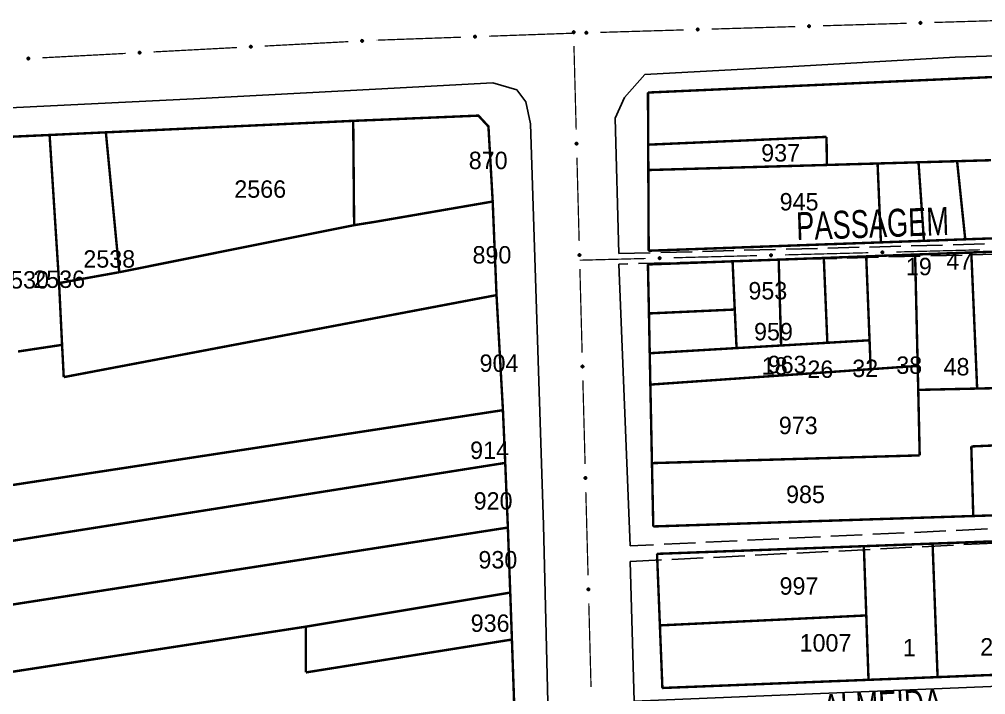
# Model space of a CAD drawing. Extents: x 202481 to 204056, y 4838981 to 4840330.
# Drawn here: x 203426.5 to 203565.2, y 4839111.2 to 4839208.1 of the extents above; entities that cross this region are included whole.
import ezdxf
from ezdxf.enums import TextEntityAlignment as Align

# ---------------------------------------------------------------- set-up
doc = ezdxf.new("R2010")
doc.units = 0
doc.header["$LTSCALE"] = 1.5
doc.header["$MEASUREMENT"] = 0
doc.linetypes.add('TRACO_11', pattern=[8, 3, -1, 3, -1])
for name, color, linetype in [('CD_MALHA_LOTES', 7, 'CONTINUOUS'), ('RU-QUADRA', 210, 'CONTINUOUS'), ('SV-EIXO-RUA-PAV', 20, 'CONTINUOUS'), ('SV-RUA-PAVIM', 7, 'CONTINUOUS'), ('SV-TXT-RUA-N-PAV', 7, 'CONTINUOUS'), ('Th_NmrPort', 1, 'CONTINUOUS')]:
    doc.layers.add(name, color=color, linetype=linetype)
doc.styles.add('ARIAL', font='ARIAL.SHX')

msp = doc.modelspace()

# ---------------------------------------------------------------- linework, layer by layer
at = {"layer": 'CD_MALHA_LOTES', "linetype": 'Continuous', "const_width": 0.35, "flags": 128}
for points in [[(203516.74, 4839197.62), (203595.45, 4839201.16)], [(203516.77, 4839190.14), (203516.74, 4839197.62)], [(203477.62, 4839193.69), (203492.39, 4839194.31), (203493.83, 4839192.75), (203494.44, 4839181.98)], [(203438.89, 4839191.91), (203474.41, 4839193.56)], [(203474.41, 4839193.56), (203477.62, 4839193.69)], [(203474.54, 4839178.59), (203474.41, 4839193.56)], [(203424.2, 4839191.23), (203430.81, 4839191.53)], [(203430.81, 4839191.53), (203438.89, 4839191.91)], [(203432.17, 4839170.28), (203430.81, 4839191.53)], [(203440.82, 4839171.84), (203438.89, 4839191.91)], [(203516.77, 4839190.14), (203542.38, 4839191.26)], [(203542.38, 4839191.26), (203542.43, 4839187.23)], [(203516.79, 4839186.5), (203516.77, 4839190.14)], [(203516.79, 4839186.5), (203542.43, 4839187.23)], [(203542.43, 4839187.23), (203549.71, 4839187.44)], [(203549.71, 4839187.44), (203555.59, 4839187.61)], [(203550.19, 4839176.12), (203549.71, 4839187.44)], [(203555.59, 4839187.61), (203561.13, 4839187.77)], [(203556.37, 4839176.34), (203555.59, 4839187.61)], [(203561.13, 4839187.77), (203566.01, 4839187.91)], [(203562.3, 4839176.56), (203561.13, 4839187.77)], [(203516.84, 4839174.92), (203516.79, 4839186.5)], [(203494.44, 4839181.98), (203477.62, 4839179.08)], [(203494.44, 4839181.98), (203494.99, 4839168.55)], [(203474.54, 4839178.59), (203440.82, 4839171.84)], [(203477.62, 4839179.08), (203474.54, 4839178.59)], [(203550.19, 4839176.12), (203516.84, 4839174.92)], [(203556.37, 4839176.34), (203550.19, 4839176.12)], [(203562.3, 4839176.56), (203556.37, 4839176.34)], [(203566.38, 4839176.7), (203562.3, 4839176.56)], [(203548.08, 4839174.11), (203555.1, 4839174.37)], [(203555.1, 4839174.37), (203563.17, 4839174.67)], [(203555.47, 4839158.39), (203555.1, 4839174.37)], [(203563.17, 4839174.67), (203571.51, 4839174.97), (203571.57, 4839172.75)], [(203564.01, 4839155.14), (203563.17, 4839174.67)], [(203516.73, 4839172.95), (203528.89, 4839173.4)], [(203516.88, 4839165.92), (203516.73, 4839172.95)], [(203528.89, 4839173.4), (203535.51, 4839173.64)], [(203529.2, 4839166.48), (203528.89, 4839173.4)], [(203535.51, 4839173.64), (203541.99, 4839173.88)], [(203535.86, 4839161.32), (203535.51, 4839173.64)], [(203541.99, 4839173.88), (203548.08, 4839174.11)], [(203542.5, 4839161.71), (203541.99, 4839173.88)], [(203548.56, 4839162.07), (203548.08, 4839174.11)], [(203432.17, 4839170.28), (203440.82, 4839171.84)], [(203432.6, 4839161.41), (203432.17, 4839170.28)], [(203494.99, 4839168.55), (203432.84, 4839156.78)], [(203494.99, 4839168.55), (203495.91, 4839152.04)], [(203516.88, 4839165.92), (203529.2, 4839166.48)], [(203529.46, 4839160.95), (203529.2, 4839166.48)], [(203516.99, 4839160.21), (203516.88, 4839165.92)], [(203548.56, 4839162.07), (203542.5, 4839161.71)], [(203548.72, 4839157.92), (203548.56, 4839162.07)], [(203432.6, 4839161.41), (203426.28, 4839160.46)], [(203432.84, 4839156.78), (203432.6, 4839161.41)], [(203516.99, 4839160.21), (203529.46, 4839160.95)], [(203535.86, 4839161.32), (203529.46, 4839160.95)], [(203542.5, 4839161.71), (203535.86, 4839161.32)], [(203517.08, 4839155.71), (203516.99, 4839160.21)], [(203517.08, 4839155.71), (203548.72, 4839157.92)], [(203555.47, 4839158.39), (203548.72, 4839157.92)], [(203555.55, 4839154.95), (203555.47, 4839158.39)], [(203517.31, 4839144.44), (203517.08, 4839155.71)], [(203564.01, 4839155.14), (203555.55, 4839154.95)], [(203555.76, 4839145.55), (203555.55, 4839154.95)], [(203572.5, 4839155.33), (203564.01, 4839155.14)], [(203407.66, 4839138.58), (203495.91, 4839152.04)], [(203495.91, 4839152.04), (203496.24, 4839144.47)], [(203563.17, 4839146.83), (203568.39, 4839147.06)], [(203563.45, 4839136.85), (203563.17, 4839146.83)], [(203517.31, 4839144.44), (203555.76, 4839145.55)], [(203408.12, 4839130.55), (203496.24, 4839144.47)], [(203496.24, 4839144.47), (203496.62, 4839135.19)], [(203517.5, 4839135.35), (203517.31, 4839144.44)], [(203568.69, 4839137.02), (203563.45, 4839136.85)], [(203563.45, 4839136.85), (203517.5, 4839135.35)], [(203408.64, 4839121.53), (203496.62, 4839135.19)], [(203496.62, 4839135.19), (203496.96, 4839125.86)], [(203547.74, 4839132.52), (203557.61, 4839132.89)], [(203557.61, 4839132.89), (203568.18, 4839133.28)], [(203558.33, 4839113.73), (203557.61, 4839132.89)], [(203518.04, 4839131.42), (203547.74, 4839132.52)], [(203518.45, 4839121.15), (203518.04, 4839131.42)], [(203548.09, 4839122.58), (203547.74, 4839132.52)], [(203467.61, 4839120.97), (203496.96, 4839125.86)], [(203496.96, 4839125.86), (203497.2, 4839119.12)], [(203518.45, 4839121.15), (203548.09, 4839122.58)], [(203548.41, 4839113.34), (203548.09, 4839122.58)], [(203467.61, 4839120.97), (203409.19, 4839112)], [(203467.61, 4839114.4), (203467.61, 4839120.97)], [(203518.81, 4839112.17), (203518.45, 4839121.15)], [(203497.2, 4839119.12), (203467.61, 4839114.4)], [(203497.2, 4839119.12), (203498.01, 4839096)], [(203548.41, 4839113.34), (203518.81, 4839112.17)], [(203558.33, 4839113.73), (203548.41, 4839113.34)], [(203568.45, 4839114.13), (203558.33, 4839113.73)]]:
    msp.add_lwpolyline(points, dxfattribs=at)
at = {"layer": 'RU-QUADRA', "linetype": 'Continuous', "const_width": 0.18, "flags": 128}
for points in [[(203595.45, 4839201.16), (203516.74, 4839197.62), (203516.77, 4839190.14), (203516.79, 4839186.5), (203516.84, 4839174.92), (203550.19, 4839176.12), (203556.37, 4839176.34), (203562.3, 4839176.56), (203566.38, 4839176.7)], [(203498.01, 4839096), (203497.2, 4839119.12), (203496.96, 4839125.86), (203496.62, 4839135.19), (203496.24, 4839144.47), (203495.91, 4839152.04), (203494.99, 4839168.55), (203494.44, 4839181.98), (203493.83, 4839192.75), (203492.39, 4839194.31), (203477.62, 4839193.69), (203474.41, 4839193.56), (203438.89, 4839191.91), (203430.81, 4839191.53), (203424.2, 4839191.23)], [(203571.51, 4839174.97), (203563.17, 4839174.67), (203555.1, 4839174.37), (203548.08, 4839174.11), (203541.99, 4839173.88), (203535.51, 4839173.64), (203528.89, 4839173.4), (203516.73, 4839172.95), (203516.88, 4839165.92), (203517.08, 4839155.71), (203517.31, 4839144.44), (203517.5, 4839135.35), (203563.45, 4839136.85), (203575.47, 4839137.24)], [(203568.18, 4839133.28), (203557.61, 4839132.89), (203547.74, 4839132.52), (203518.04, 4839131.42), (203518.45, 4839121.15), (203518.81, 4839112.17), (203548.41, 4839113.34), (203558.33, 4839113.73), (203568.45, 4839114.13)]]:
    msp.add_lwpolyline(points, dxfattribs=at)
at = {"layer": 'SV-EIXO-RUA-PAV', "const_width": 0.18}
for points in [[(203557.869349, 4839207.68039), (203569.864049, 4839208.037015)], [(203509.890551, 4839206.25389), (203521.885251, 4839206.610515)], [(203525.883484, 4839206.72939), (203537.878183, 4839207.086015)], [(203541.876417, 4839207.20489), (203553.871116, 4839207.561515)], [(203477.688654, 4839205.137818), (203477.73, 4839205.14)], [(203477.91, 4839205.14), (203489.902435, 4839205.56602)], [(203493.899914, 4839205.708027), (203505.892349, 4839206.134047)], [(203445.733195, 4839203.450029), (203457.716492, 4839204.08295)], [(203461.710925, 4839204.293924), (203473.694222, 4839204.926845)], [(203506.429256, 4839192.292511), (203506.109379, 4839204.288247)], [(203429.755466, 4839202.606135), (203441.738763, 4839203.239056)], [(203506.855759, 4839176.298197), (203506.535881, 4839188.293933)], [(203548.40521, 4839174.633979), (203536.409231, 4839174.323349)], [(203564.399849, 4839175.048154), (203552.40387, 4839174.737523)], [(203507.418949, 4839173.572657), (203506.93, 4839173.56)], [(203516.415933, 4839173.80563), (203507.418949, 4839173.572657)], [(203532.410572, 4839174.219805), (203520.414593, 4839173.909174)], [(203507.282261, 4839160.303882), (203506.962384, 4839172.299618)], [(203507.708764, 4839144.309568), (203507.388887, 4839156.305304)], [(203508.135267, 4839128.315253), (203507.81539, 4839140.310989)], [(203508.56177, 4839112.320939), (203508.241893, 4839124.316675)]]:
    msp.add_lwpolyline(points, dxfattribs=at)
at = {"layer": 'SV-EIXO-RUA-PAV'}
for points in [[(203505.952113, 4839206.162212), (203505.923219, 4839206.201673), (203505.906456, 4839206.241496), (203505.902034, 4839206.278735), (203505.906708, 4839206.312661), (203505.915398, 4839206.34683), (203505.93176, 4839206.379347), (203505.957914, 4839206.411414), (203505.997295, 4839206.440676), (203506.039219, 4839206.455168), (203506.075496, 4839206.461456), (203506.111152, 4839206.45862), (203506.144205, 4839206.449621), (203506.177419, 4839206.431509), (203506.209657, 4839206.404686), (203506.238123, 4839206.364375), (203506.25429, 4839206.32522), (203506.257621, 4839206.289089), (203506.254542, 4839206.25326), (203506.245252, 4839206.218483), (203506.229007, 4839206.186656), (203506.201943, 4839206.154246), (203506.161783, 4839206.126677), (203506.122915, 4839206.110107), (203506.08684, 4839206.10627), (203506.051635, 4839206.110094), (203506.017258, 4839206.118394), (203505.983886, 4839206.13348), (203505.952113, 4839206.162212)], [(203523.737479, 4839206.775714), (203523.770511, 4839206.811782), (203523.806277, 4839206.836025), (203523.841927, 4839206.84766), (203523.87611, 4839206.849727), (203523.91132, 4839206.847902), (203523.946413, 4839206.838231), (203523.982985, 4839206.818869), (203524.019398, 4839206.785987), (203524.041825, 4839206.747716), (203524.055101, 4839206.713376), (203524.059309, 4839206.677855), (203524.056964, 4839206.64368), (203524.045712, 4839206.60756), (203524.025729, 4839206.57069), (203523.991778, 4839206.534875), (203523.956552, 4839206.511348), (203523.921774, 4839206.501), (203523.886037, 4839206.496996), (203523.850113, 4839206.499289), (203523.81572, 4839206.508981), (203523.778634, 4839206.529168), (203523.743729, 4839206.563146), (203523.719862, 4839206.598012), (203523.709028, 4839206.632635), (203523.705879, 4839206.667907), (203523.707279, 4839206.703245), (203523.715532, 4839206.738926), (203523.737479, 4839206.775714)], [(203539.730411, 4839207.251214), (203539.763444, 4839207.287282), (203539.799209, 4839207.311525), (203539.834859, 4839207.32316), (203539.869043, 4839207.325227), (203539.904253, 4839207.323402), (203539.939346, 4839207.313731), (203539.975917, 4839207.294369), (203540.012331, 4839207.261487), (203540.034758, 4839207.223217), (203540.048034, 4839207.188876), (203540.052242, 4839207.153355), (203540.049896, 4839207.119181), (203540.038645, 4839207.08306), (203540.018662, 4839207.04619), (203539.984711, 4839207.010375), (203539.949485, 4839206.986848), (203539.914707, 4839206.9765), (203539.87897, 4839206.972496), (203539.843046, 4839206.974789), (203539.808653, 4839206.984482), (203539.771567, 4839207.004668), (203539.736661, 4839207.038646), (203539.712795, 4839207.073512), (203539.701961, 4839207.108135), (203539.698811, 4839207.143407), (203539.700212, 4839207.178745), (203539.708465, 4839207.214426), (203539.730411, 4839207.251214)], [(203555.723344, 4839207.726714), (203555.756377, 4839207.762782), (203555.792142, 4839207.787025), (203555.827792, 4839207.79866), (203555.861976, 4839207.800727), (203555.897186, 4839207.798902), (203555.932279, 4839207.789231), (203555.96885, 4839207.769869), (203556.005263, 4839207.736987), (203556.027691, 4839207.698717), (203556.040967, 4839207.664376), (203556.045175, 4839207.628855), (203556.042829, 4839207.594681), (203556.031578, 4839207.55856), (203556.011595, 4839207.52169), (203555.977644, 4839207.485875), (203555.942418, 4839207.462348), (203555.90764, 4839207.452), (203555.871903, 4839207.447996), (203555.835979, 4839207.45029), (203555.801586, 4839207.459982), (203555.764499, 4839207.480168), (203555.729594, 4839207.514146), (203555.705728, 4839207.549012), (203555.694894, 4839207.583636), (203555.691744, 4839207.618908), (203555.693145, 4839207.654245), (203555.701398, 4839207.689926), (203555.723344, 4839207.726714)], [(203475.542152, 4839205.13468), (203475.574345, 4839205.1715), (203475.609542, 4839205.196561), (203475.644914, 4839205.209014), (203475.679041, 4839205.211868), (203475.714284, 4839205.210855), (203475.74959, 4839205.201995), (203475.786598, 4839205.183481), (203475.823759, 4839205.151447), (203475.847062, 4839205.113703), (203475.861127, 4839205.079678), (203475.866152, 4839205.044263), (203475.864594, 4839205.010044), (203475.854178, 4839204.973674), (203475.83505, 4839204.936353), (203475.801934, 4839204.899765), (203475.767259, 4839204.875432), (203475.732728, 4839204.864286), (203475.697093, 4839204.859459), (203475.661126, 4839204.860924), (203475.626519, 4839204.869822), (203475.588977, 4839204.889148), (203475.553298, 4839204.922313), (203475.528634, 4839204.95662), (203475.517006, 4839204.990984), (203475.513044, 4839205.026174), (203475.51363, 4839205.061534), (203475.521059, 4839205.097396), (203475.542152, 4839205.13468)], [(203491.753677, 4839205.741934), (203491.7865, 4839205.778192), (203491.822125, 4839205.802642), (203491.857707, 4839205.814483), (203491.891878, 4839205.816747), (203491.927097, 4839205.815127), (203491.962246, 4839205.805659), (203491.998929, 4839205.786509), (203492.035532, 4839205.753838), (203492.05818, 4839205.715698), (203492.071655, 4839205.681434), (203492.076068, 4839205.645939), (203492.07392, 4839205.611751), (203492.062878, 4839205.575566), (203492.043108, 4839205.538581), (203492.009366, 4839205.50257), (203491.974276, 4839205.47884), (203491.939559, 4839205.46829), (203491.903846, 4839205.46408), (203491.867909, 4839205.466165), (203491.83346, 4839205.475658), (203491.796258, 4839205.49563), (203491.761156, 4839205.529405), (203491.737088, 4839205.564133), (203491.726055, 4839205.598693), (203491.722701, 4839205.633946), (203491.723897, 4839205.669291), (203491.731943, 4839205.705019), (203491.753677, 4839205.741934)], [(203507.744546, 4839206.300214), (203507.777578, 4839206.336282), (203507.813344, 4839206.360525), (203507.848994, 4839206.37216), (203507.883177, 4839206.374227), (203507.918387, 4839206.372402), (203507.95348, 4839206.362731), (203507.990052, 4839206.343369), (203508.026465, 4839206.310487), (203508.048892, 4839206.272216), (203508.062169, 4839206.237876), (203508.066376, 4839206.202355), (203508.064031, 4839206.16818), (203508.052779, 4839206.13206), (203508.032796, 4839206.09519), (203507.998846, 4839206.059375), (203507.963619, 4839206.035848), (203507.928841, 4839206.0255), (203507.893105, 4839206.021496), (203507.857181, 4839206.023789), (203507.822787, 4839206.033481), (203507.785701, 4839206.053668), (203507.750796, 4839206.087646), (203507.726929, 4839206.122512), (203507.716095, 4839206.157135), (203507.712946, 4839206.192407), (203507.714346, 4839206.227744), (203507.722599, 4839206.263425), (203507.744546, 4839206.300214)], [(203459.564422, 4839204.290786), (203459.596615, 4839204.327605), (203459.631812, 4839204.352666), (203459.667185, 4839204.365119), (203459.701312, 4839204.367973), (203459.736554, 4839204.366961), (203459.77186, 4839204.358101), (203459.808868, 4839204.339587), (203459.84603, 4839204.307552), (203459.869333, 4839204.269809), (203459.883397, 4839204.235783), (203459.888422, 4839204.200369), (203459.886865, 4839204.166149), (203459.876448, 4839204.129779), (203459.85732, 4839204.092458), (203459.824204, 4839204.055871), (203459.789529, 4839204.031538), (203459.754999, 4839204.020391), (203459.719364, 4839204.015565), (203459.683397, 4839204.01703), (203459.648789, 4839204.025927), (203459.611247, 4839204.045254), (203459.575569, 4839204.078418), (203459.550905, 4839204.112725), (203459.539276, 4839204.14709), (203459.535315, 4839204.18228), (203459.5359, 4839204.21764), (203459.543329, 4839204.253502), (203459.564422, 4839204.290786)], [(203427.608963, 4839202.602997), (203427.641156, 4839202.639816), (203427.676353, 4839202.664878), (203427.711725, 4839202.677331), (203427.745852, 4839202.680185), (203427.781095, 4839202.679172), (203427.816401, 4839202.670312), (203427.853409, 4839202.651798), (203427.890571, 4839202.619763), (203427.913874, 4839202.58202), (203427.927938, 4839202.547994), (203427.932963, 4839202.51258), (203427.931406, 4839202.47836), (203427.920989, 4839202.44199), (203427.901861, 4839202.40467), (203427.868745, 4839202.368082), (203427.83407, 4839202.343749), (203427.79954, 4839202.332602), (203427.763905, 4839202.327776), (203427.727937, 4839202.329241), (203427.69333, 4839202.338138), (203427.655788, 4839202.357465), (203427.620109, 4839202.390629), (203427.595446, 4839202.424936), (203427.583817, 4839202.459301), (203427.579855, 4839202.494491), (203427.580441, 4839202.529851), (203427.58787, 4839202.565713), (203427.608963, 4839202.602997)], [(203443.586693, 4839203.446892), (203443.618885, 4839203.483711), (203443.654083, 4839203.508772), (203443.689455, 4839203.521225), (203443.723582, 4839203.524079), (203443.758824, 4839203.523066), (203443.794131, 4839203.514206), (203443.831139, 4839203.495692), (203443.8683, 4839203.463658), (203443.891603, 4839203.425914), (203443.905668, 4839203.391889), (203443.910692, 4839203.356475), (203443.909135, 4839203.322255), (203443.898719, 4839203.285885), (203443.879591, 4839203.248564), (203443.846474, 4839203.211976), (203443.811799, 4839203.187644), (203443.777269, 4839203.176497), (203443.741634, 4839203.171671), (203443.705667, 4839203.173136), (203443.67106, 4839203.182033), (203443.633518, 4839203.20136), (203443.597839, 4839203.234524), (203443.573175, 4839203.268831), (203443.561547, 4839203.303195), (203443.557585, 4839203.338385), (203443.558171, 4839203.373745), (203443.5656, 4839203.409607), (203443.586693, 4839203.446892)], [(203506.376357, 4839190.146658), (203506.340391, 4839190.179801), (203506.316257, 4839190.21564), (203506.304732, 4839190.251326), (203506.30277, 4839190.285516), (203506.304702, 4839190.32072), (203506.314481, 4839190.355783), (203506.333954, 4839190.392295), (203506.366948, 4839190.428607), (203506.405287, 4839190.450917), (203506.439668, 4839190.464088), (203506.475201, 4839190.468187), (203506.509369, 4839190.465737), (203506.545455, 4839190.454375), (203506.582263, 4839190.434279), (203506.617974, 4839190.400219), (203506.641393, 4839190.36492), (203506.651635, 4839190.330111), (203506.655529, 4839190.294362), (203506.653126, 4839190.258445), (203506.643328, 4839190.224082), (203506.623028, 4839190.187058), (203506.588943, 4839190.152257), (203506.554004, 4839190.128497), (203506.519348, 4839190.117769), (203506.484067, 4839190.114728), (203506.448734, 4839190.116236), (203506.413078, 4839190.124599), (203506.376357, 4839190.146658)], [(203550.551022, 4839174.579427), (203550.517851, 4839174.543486), (203550.481993, 4839174.51938), (203550.446299, 4839174.507882), (203550.412107, 4839174.505946), (203550.376905, 4839174.507906), (203550.341849, 4839174.517712), (203550.305352, 4839174.537213), (203550.269065, 4839174.570235), (203550.246785, 4839174.608591), (203550.23364, 4839174.642983), (203550.229569, 4839174.678519), (203550.232045, 4839174.712685), (203550.243435, 4839174.748762), (203550.26356, 4839174.785555), (203550.297647, 4839174.821239), (203550.332964, 4839174.844631), (203550.367781, 4839174.854846), (203550.403533, 4839174.858713), (203550.439448, 4839174.856281), (203550.473804, 4839174.846458), (203550.510812, 4839174.826129), (203550.545587, 4839174.792017), (203550.56932, 4839174.75706), (203550.580021, 4839174.722395), (203550.583035, 4839174.687112), (203550.581499, 4839174.65178), (203550.573109, 4839174.616131), (203550.551022, 4839174.579427)], [(203506.80286, 4839174.152344), (203506.766894, 4839174.185487), (203506.74276, 4839174.221326), (203506.731234, 4839174.257011), (203506.729272, 4839174.291201), (203506.731205, 4839174.326405), (203506.740983, 4839174.361468), (203506.760457, 4839174.39798), (203506.793451, 4839174.434293), (203506.83179, 4839174.456603), (203506.866171, 4839174.469774), (203506.901704, 4839174.473873), (203506.935872, 4839174.471423), (203506.971957, 4839174.46006), (203507.008766, 4839174.439964), (203507.044477, 4839174.405904), (203507.067896, 4839174.370606), (203507.078138, 4839174.335797), (203507.082032, 4839174.300048), (203507.079628, 4839174.264131), (203507.069831, 4839174.229768), (203507.049531, 4839174.192743), (203507.015446, 4839174.157942), (203506.980507, 4839174.134183), (203506.945851, 4839174.123455), (203506.910569, 4839174.120413), (203506.875237, 4839174.121922), (203506.839581, 4839174.130285), (203506.80286, 4839174.152344)], [(203518.561745, 4839173.751078), (203518.528574, 4839173.715137), (203518.492716, 4839173.691031), (203518.457022, 4839173.679533), (203518.42283, 4839173.677597), (203518.387628, 4839173.679557), (203518.352572, 4839173.689363), (203518.316075, 4839173.708864), (203518.279788, 4839173.741886), (203518.257508, 4839173.780242), (203518.244363, 4839173.814633), (203518.240292, 4839173.85017), (203518.242768, 4839173.884336), (203518.254158, 4839173.920412), (203518.274283, 4839173.957206), (203518.30837, 4839173.99289), (203518.343687, 4839174.016282), (203518.378504, 4839174.026497), (203518.414256, 4839174.030364), (203518.450171, 4839174.027932), (203518.484527, 4839174.018109), (203518.521535, 4839173.99778), (203518.55631, 4839173.963668), (203518.580043, 4839173.928711), (203518.590744, 4839173.894046), (203518.593758, 4839173.858763), (203518.592222, 4839173.823431), (203518.583832, 4839173.787782), (203518.561745, 4839173.751078)], [(203534.556383, 4839174.165252), (203534.523213, 4839174.129312), (203534.487355, 4839174.105205), (203534.45166, 4839174.093708), (203534.417469, 4839174.091772), (203534.382266, 4839174.093731), (203534.347211, 4839174.103537), (203534.310714, 4839174.123039), (203534.274427, 4839174.156061), (203534.252146, 4839174.194417), (203534.239002, 4839174.228808), (203534.234931, 4839174.264345), (203534.237407, 4839174.29851), (203534.248797, 4839174.334587), (203534.268921, 4839174.37138), (203534.303009, 4839174.407065), (203534.338325, 4839174.430457), (203534.373142, 4839174.440671), (203534.408894, 4839174.444538), (203534.444809, 4839174.442107), (203534.479165, 4839174.432283), (203534.516174, 4839174.411954), (203534.550948, 4839174.377843), (203534.574681, 4839174.342886), (203534.585382, 4839174.308221), (203534.588397, 4839174.272937), (203534.586861, 4839174.237606), (203534.578471, 4839174.201956), (203534.556383, 4839174.165252)], [(203507.229363, 4839158.158029), (203507.193396, 4839158.191172), (203507.169263, 4839158.227012), (203507.157737, 4839158.262697), (203507.155775, 4839158.296887), (203507.157707, 4839158.332091), (203507.167486, 4839158.367154), (203507.18696, 4839158.403666), (203507.219954, 4839158.439978), (203507.258293, 4839158.462288), (203507.292674, 4839158.475459), (203507.328207, 4839158.479558), (203507.362374, 4839158.477108), (203507.39846, 4839158.465746), (203507.435269, 4839158.44565), (203507.47098, 4839158.41159), (203507.494399, 4839158.376292), (203507.50464, 4839158.341482), (203507.508535, 4839158.305733), (203507.506131, 4839158.269816), (203507.496334, 4839158.235453), (203507.476033, 4839158.198429), (203507.441949, 4839158.163628), (203507.40701, 4839158.139868), (203507.372354, 4839158.12914), (203507.337072, 4839158.126099), (203507.301739, 4839158.127608), (203507.266084, 4839158.13597), (203507.229363, 4839158.158029)], [(203507.655865, 4839142.163715), (203507.619899, 4839142.196858), (203507.595765, 4839142.232697), (203507.58424, 4839142.268382), (203507.582278, 4839142.302572), (203507.58421, 4839142.337776), (203507.593989, 4839142.372839), (203507.613463, 4839142.409352), (203507.646456, 4839142.445664), (203507.684795, 4839142.467974), (203507.719176, 4839142.481145), (203507.75471, 4839142.485244), (203507.788877, 4839142.482794), (203507.824963, 4839142.471431), (203507.861772, 4839142.451335), (203507.897482, 4839142.417275), (203507.920902, 4839142.381977), (203507.931143, 4839142.347168), (203507.935037, 4839142.311419), (203507.932634, 4839142.275502), (203507.922837, 4839142.241139), (203507.902536, 4839142.204114), (203507.868452, 4839142.169313), (203507.833513, 4839142.145554), (203507.798856, 4839142.134826), (203507.763575, 4839142.131784), (203507.728242, 4839142.133293), (203507.692587, 4839142.141656), (203507.655865, 4839142.163715)], [(203508.082368, 4839126.1694), (203508.046402, 4839126.202543), (203508.022268, 4839126.238383), (203508.010743, 4839126.274068), (203508.008781, 4839126.308258), (203508.010713, 4839126.343462), (203508.020492, 4839126.378525), (203508.039965, 4839126.415037), (203508.072959, 4839126.451349), (203508.111298, 4839126.473659), (203508.145679, 4839126.486831), (203508.181213, 4839126.490929), (203508.21538, 4839126.488479), (203508.251466, 4839126.477117), (203508.288274, 4839126.457021), (203508.323985, 4839126.422961), (203508.347404, 4839126.387663), (203508.357646, 4839126.352853), (203508.36154, 4839126.317104), (203508.359137, 4839126.281187), (203508.349339, 4839126.246824), (203508.329039, 4839126.2098), (203508.294955, 4839126.174999), (203508.260015, 4839126.151239), (203508.225359, 4839126.140511), (203508.190078, 4839126.13747), (203508.154745, 4839126.138979), (203508.119089, 4839126.147341), (203508.082368, 4839126.1694)]]:
    msp.add_lwpolyline(points, close=True, dxfattribs=at)
for points in [[(203505.983886, 4839206.13348), (203505.997295, 4839206.440676)], [(203506.0015, 4839206.130577), (203506.017058, 4839206.443476)], [(203506.017258, 4839206.118394), (203506.039219, 4839206.455168)], [(203506.033998, 4839206.118161), (203506.05477, 4839206.453704)], [(203506.051635, 4839206.110094), (203506.075496, 4839206.461456)], [(203506.070096, 4839206.110672), (203506.095607, 4839206.457868)], [(203506.08684, 4839206.10627), (203506.111152, 4839206.45862)], [(203506.106215, 4839206.111482), (203506.12767, 4839206.451061)], [(203506.122915, 4839206.110107), (203506.144205, 4839206.449621)], [(203506.143699, 4839206.120365), (203506.161057, 4839206.435727)], [(203506.161783, 4839206.126677), (203506.177419, 4839206.431509)], [(203523.705879, 4839206.667907), (203524.055101, 4839206.713376)], [(203523.707279, 4839206.703245), (203524.041825, 4839206.747716)], [(203523.709028, 4839206.632635), (203524.059309, 4839206.677855)], [(203523.710063, 4839206.649917), (203524.055525, 4839206.692951)], [(203523.710332, 4839206.686784), (203524.043438, 4839206.732181)], [(203523.715532, 4839206.738926), (203524.019398, 4839206.785987)], [(203523.716138, 4839206.721084), (203524.026017, 4839206.767156)], [(203523.717937, 4839206.614658), (203524.055135, 4839206.660177)], [(203523.719862, 4839206.598012), (203524.056964, 4839206.64368)], [(203523.727399, 4839206.755547), (203523.997724, 4839206.800443)], [(203523.733994, 4839206.579642), (203524.046642, 4839206.624431)], [(203523.737479, 4839206.775714), (203523.982985, 4839206.818869)], [(203523.743729, 4839206.563146), (203524.045712, 4839206.60756)], [(203523.75627, 4839206.794629), (203523.957319, 4839206.827909)], [(203523.764974, 4839206.5478), (203524.032693, 4839206.588523)], [(203523.770511, 4839206.811782), (203523.946413, 4839206.838231)], [(203523.778634, 4839206.529168), (203524.025729, 4839206.57069)], [(203523.79084, 4839206.82569), (203523.920047, 4839206.841817)], [(203523.802611, 4839206.521617), (203524.001013, 4839206.552088)], [(203523.806277, 4839206.836025), (203523.91132, 4839206.847902)], [(203523.81572, 4839206.508981), (203523.991778, 4839206.534875)], [(203523.837236, 4839206.5049), (203523.967767, 4839206.522432)], [(203523.850113, 4839206.499289), (203523.956552, 4839206.511348)], [(203539.698811, 4839207.143407), (203540.048034, 4839207.188876)], [(203539.700212, 4839207.178745), (203540.034758, 4839207.223217)], [(203539.701961, 4839207.108135), (203540.052242, 4839207.153355)], [(203539.702996, 4839207.125417), (203540.048458, 4839207.168452)], [(203539.703265, 4839207.162284), (203540.036371, 4839207.207681)], [(203539.708465, 4839207.214426), (203540.012331, 4839207.261487)], [(203539.709071, 4839207.196584), (203540.018949, 4839207.242656)], [(203539.71087, 4839207.090158), (203540.048067, 4839207.135677)], [(203539.712795, 4839207.073512), (203540.049896, 4839207.119181)], [(203539.720332, 4839207.231047), (203539.990657, 4839207.275943)], [(203539.726927, 4839207.055142), (203540.039574, 4839207.099931)], [(203539.730411, 4839207.251214), (203539.975917, 4839207.294369)], [(203539.736661, 4839207.038646), (203540.038645, 4839207.08306)], [(203539.749203, 4839207.270129), (203539.950252, 4839207.303409)], [(203539.757907, 4839207.0233), (203540.025626, 4839207.064023)], [(203539.763444, 4839207.287282), (203539.939346, 4839207.313731)], [(203539.771567, 4839207.004668), (203540.018662, 4839207.04619)], [(203539.783773, 4839207.30119), (203539.91298, 4839207.317318)], [(203539.795543, 4839206.997117), (203539.993946, 4839207.027588)], [(203539.799209, 4839207.311525), (203539.904253, 4839207.323402)], [(203539.808653, 4839206.984482), (203539.984711, 4839207.010375)], [(203539.830169, 4839206.9804), (203539.960699, 4839206.997932)], [(203539.843046, 4839206.974789), (203539.949485, 4839206.986848)], [(203555.691744, 4839207.618908), (203556.040967, 4839207.664376)], [(203555.693145, 4839207.654245), (203556.027691, 4839207.698717)], [(203555.694894, 4839207.583636), (203556.045175, 4839207.628855)], [(203555.695929, 4839207.600917), (203556.041391, 4839207.643952)], [(203555.696198, 4839207.637784), (203556.029304, 4839207.683181)], [(203555.701398, 4839207.689926), (203556.005263, 4839207.736987)], [(203555.702003, 4839207.672085), (203556.011882, 4839207.718156)], [(203555.703802, 4839207.565658), (203556.041, 4839207.611177)], [(203555.705728, 4839207.549012), (203556.042829, 4839207.594681)], [(203555.713265, 4839207.706548), (203555.98359, 4839207.751443)], [(203555.71986, 4839207.530642), (203556.032507, 4839207.575431)], [(203555.723344, 4839207.726714), (203555.96885, 4839207.769869)], [(203555.729594, 4839207.514146), (203556.031578, 4839207.55856)], [(203555.742136, 4839207.745629), (203555.943185, 4839207.778909)], [(203555.750839, 4839207.4988), (203556.018558, 4839207.539523)], [(203555.756377, 4839207.762782), (203555.932279, 4839207.789231)], [(203555.764499, 4839207.480168), (203556.011595, 4839207.52169)], [(203555.776705, 4839207.77669), (203555.905913, 4839207.792818)], [(203555.788476, 4839207.472617), (203555.986879, 4839207.503088)], [(203555.792142, 4839207.787025), (203555.897186, 4839207.798902)], [(203555.801586, 4839207.459982), (203555.977644, 4839207.485875)], [(203555.823101, 4839207.4559), (203555.953632, 4839207.473432)], [(203555.835979, 4839207.45029), (203555.942418, 4839207.462348)], [(203475.513044, 4839205.026174), (203475.861127, 4839205.079678)], [(203475.51363, 4839205.061534), (203475.847062, 4839205.113703)], [(203475.517006, 4839204.990984), (203475.866152, 4839205.044263)], [(203475.517061, 4839205.045148), (203475.849033, 4839205.098209)], [(203475.517642, 4839205.008285), (203475.862021, 4839205.059268)], [(203475.521059, 4839205.097396), (203475.823759, 4839205.151447)], [(203475.522075, 4839205.079573), (203475.83081, 4839205.132773)], [(203475.53254, 4839205.114287), (203475.801759, 4839205.1654)], [(203475.542152, 4839205.13468), (203475.786598, 4839205.183481)], [(203475.560502, 4839205.154024), (203475.760731, 4839205.191927)], [(203475.574345, 4839205.1715), (203475.74959, 4839205.201995)], [(203475.594347, 4839205.185872), (203475.723149, 4839205.204973)], [(203475.609542, 4839205.196561), (203475.714284, 4839205.210855)], [(203491.722701, 4839205.633946), (203492.071655, 4839205.681434)], [(203491.723897, 4839205.669291), (203492.05818, 4839205.715698)], [(203491.726055, 4839205.598693), (203492.076068, 4839205.645939)], [(203491.726989, 4839205.61598), (203492.072197, 4839205.661013)], [(203491.727045, 4839205.652848), (203492.059883, 4839205.700171)], [(203491.731943, 4839205.705019), (203492.035532, 4839205.753838)], [(203491.732652, 4839205.687182), (203492.042259, 4839205.735045)], [(203491.735067, 4839205.580767), (203492.071996, 4839205.628236)], [(203491.737088, 4839205.564133), (203492.07392, 4839205.611751)], [(203491.743714, 4839205.721709), (203492.013775, 4839205.768168)], [(203491.751327, 4839205.545845), (203492.06371, 4839205.592442)], [(203491.753677, 4839205.741934), (203491.998929, 4839205.786509)], [(203491.761156, 4839205.529405), (203492.062878, 4839205.575566)], [(203491.772358, 4839205.760957), (203491.973211, 4839205.7954)], [(203491.78249, 4839205.514183), (203492.049969, 4839205.556454)], [(203491.7865, 4839205.778192), (203491.962246, 4839205.805659)], [(203491.796258, 4839205.49563), (203492.043108, 4839205.538581)], [(203491.806748, 4839205.792217), (203491.93586, 4839205.809092)], [(203491.820278, 4839205.488218), (203492.018501, 4839205.519836)], [(203491.822125, 4839205.802642), (203491.927097, 4839205.815127)], [(203491.83346, 4839205.475658), (203492.009366, 4839205.50257)], [(203491.854999, 4839205.471701), (203491.985426, 4839205.489988)], [(203491.867909, 4839205.466165), (203491.974276, 4839205.47884)], [(203505.906456, 4839206.241496), (203505.915398, 4839206.34683)], [(203505.913565, 4839206.224333), (203505.923075, 4839206.354195)], [(203505.923219, 4839206.201673), (203505.93176, 4839206.379347)], [(203505.937248, 4839206.184346), (203505.944019, 4839206.388018)], [(203505.952113, 4839206.162212), (203505.957914, 4839206.411414)], [(203505.969913, 4839206.148375), (203505.978872, 4839206.422257)], [(203506.180995, 4839206.144503), (203506.193535, 4839206.41501)], [(203506.201943, 4839206.154246), (203506.209657, 4839206.404686)], [(203506.214048, 4839206.176278), (203506.223054, 4839206.376804)], [(203506.229007, 4839206.186656), (203506.238123, 4839206.364375)], [(203506.237227, 4839206.206955), (203506.245619, 4839206.33839)], [(203506.245252, 4839206.218483), (203506.25429, 4839206.32522)], [(203507.712946, 4839206.192407), (203508.062169, 4839206.237876)], [(203507.714346, 4839206.227744), (203508.048892, 4839206.272216)], [(203507.716095, 4839206.157135), (203508.066376, 4839206.202355)], [(203507.71713, 4839206.174417), (203508.062592, 4839206.217451)], [(203507.717399, 4839206.211283), (203508.050505, 4839206.256681)], [(203507.722599, 4839206.263425), (203508.026465, 4839206.310487)], [(203507.723205, 4839206.245584), (203508.033084, 4839206.291656)], [(203507.725004, 4839206.139158), (203508.062202, 4839206.184677)], [(203507.726929, 4839206.122512), (203508.064031, 4839206.16818)], [(203507.734466, 4839206.280047), (203508.004792, 4839206.324943)], [(203507.741062, 4839206.104142), (203508.053709, 4839206.148931)], [(203507.744546, 4839206.300214), (203507.990052, 4839206.343369)], [(203507.750796, 4839206.087646), (203508.052779, 4839206.13206)], [(203507.763337, 4839206.319129), (203507.964386, 4839206.352409)], [(203507.772041, 4839206.0723), (203508.03976, 4839206.113023)], [(203507.777578, 4839206.336282), (203507.95348, 4839206.362731)], [(203507.785701, 4839206.053668), (203508.032796, 4839206.09519)], [(203507.797907, 4839206.35019), (203507.927114, 4839206.366317)], [(203507.809678, 4839206.046117), (203508.00808, 4839206.076588)], [(203507.813344, 4839206.360525), (203507.918387, 4839206.372402)], [(203507.822787, 4839206.033481), (203507.998846, 4839206.059375)], [(203507.844303, 4839206.029399), (203507.974834, 4839206.046932)], [(203507.857181, 4839206.023789), (203507.963619, 4839206.035848)], [(203459.535315, 4839204.18228), (203459.883397, 4839204.235783)], [(203459.5359, 4839204.21764), (203459.869333, 4839204.269809)], [(203459.539276, 4839204.14709), (203459.888422, 4839204.200369)], [(203459.539332, 4839204.201254), (203459.871303, 4839204.254314)], [(203459.539912, 4839204.164391), (203459.884291, 4839204.215374)], [(203459.543329, 4839204.253502), (203459.84603, 4839204.307552)], [(203459.544346, 4839204.235679), (203459.853081, 4839204.288879)], [(203459.548597, 4839204.129322), (203459.884656, 4839204.182599)], [(203459.550905, 4839204.112725), (203459.886865, 4839204.166149)], [(203459.55481, 4839204.270392), (203459.824029, 4839204.321505)], [(203459.564422, 4839204.290786), (203459.808868, 4839204.339587)], [(203459.565457, 4839204.094686), (203459.876989, 4839204.146667)], [(203459.575569, 4839204.078418), (203459.876448, 4839204.129779)], [(203459.582773, 4839204.310129), (203459.783002, 4839204.348033)], [(203459.596615, 4839204.327605), (203459.77186, 4839204.358101)], [(203459.597162, 4839204.063566), (203459.863871, 4839204.110447)], [(203459.611247, 4839204.045254), (203459.85732, 4839204.092458)], [(203459.616618, 4839204.341978), (203459.745419, 4839204.361079)], [(203459.631812, 4839204.352666), (203459.736554, 4839204.366961)], [(203459.635392, 4839204.038257), (203459.83304, 4839204.073292)], [(203459.648789, 4839204.025927), (203459.824204, 4839204.055871)], [(203459.670393, 4839204.022342), (203459.800485, 4839204.042877)], [(203459.683397, 4839204.01703), (203459.789529, 4839204.031538)], [(203475.526326, 4839204.973217), (203475.862386, 4839205.026494)], [(203475.528634, 4839204.95662), (203475.864594, 4839205.010044)], [(203475.543186, 4839204.93858), (203475.854718, 4839204.990562)], [(203475.553298, 4839204.922313), (203475.854178, 4839204.973674)], [(203475.574891, 4839204.907461), (203475.841601, 4839204.954342)], [(203475.588977, 4839204.889148), (203475.83505, 4839204.936353)], [(203475.613122, 4839204.882151), (203475.810769, 4839204.917186)], [(203475.626519, 4839204.869822), (203475.801934, 4839204.899765)], [(203475.648123, 4839204.866237), (203475.778215, 4839204.886772)], [(203475.661126, 4839204.860924), (203475.767259, 4839204.875432)], [(203427.579855, 4839202.494491), (203427.927938, 4839202.547994)], [(203427.580441, 4839202.529851), (203427.913874, 4839202.58202)], [(203427.583817, 4839202.459301), (203427.932963, 4839202.51258)], [(203427.583873, 4839202.513465), (203427.915844, 4839202.566525)], [(203427.584453, 4839202.476602), (203427.928832, 4839202.527585)], [(203427.58787, 4839202.565713), (203427.890571, 4839202.619763)], [(203427.588887, 4839202.54789), (203427.897622, 4839202.60109)], [(203427.593138, 4839202.441534), (203427.929197, 4839202.49481)], [(203427.595446, 4839202.424936), (203427.931406, 4839202.47836)], [(203427.599351, 4839202.582603), (203427.86857, 4839202.633716)], [(203427.608963, 4839202.602997), (203427.853409, 4839202.651798)], [(203427.609998, 4839202.406897), (203427.92153, 4839202.458878)], [(203427.620109, 4839202.390629), (203427.920989, 4839202.44199)], [(203427.627314, 4839202.62234), (203427.827542, 4839202.660244)], [(203427.641156, 4839202.639816), (203427.816401, 4839202.670312)], [(203427.641703, 4839202.375777), (203427.908412, 4839202.422658)], [(203427.655788, 4839202.357465), (203427.901861, 4839202.40467)], [(203427.661158, 4839202.654189), (203427.78996, 4839202.67329)], [(203427.676353, 4839202.664878), (203427.781095, 4839202.679172)], [(203427.679933, 4839202.350468), (203427.87758, 4839202.385503)], [(203427.69333, 4839202.338138), (203427.868745, 4839202.368082)], [(203427.714934, 4839202.334553), (203427.845026, 4839202.355089)], [(203427.727937, 4839202.329241), (203427.83407, 4839202.343749)], [(203443.557585, 4839203.338385), (203443.905668, 4839203.391889)], [(203443.558171, 4839203.373745), (203443.891603, 4839203.425914)], [(203443.561547, 4839203.303195), (203443.910692, 4839203.356475)], [(203443.561602, 4839203.357359), (203443.893574, 4839203.41042)], [(203443.562183, 4839203.320496), (203443.906562, 4839203.37148)], [(203443.5656, 4839203.409607), (203443.8683, 4839203.463658)], [(203443.566616, 4839203.391785), (203443.875351, 4839203.444984)], [(203443.570867, 4839203.285428), (203443.906927, 4839203.338705)], [(203443.573175, 4839203.268831), (203443.909135, 4839203.322255)], [(203443.577081, 4839203.426498), (203443.846299, 4839203.477611)], [(203443.586693, 4839203.446892), (203443.831139, 4839203.495692)], [(203443.587727, 4839203.250791), (203443.899259, 4839203.302773)], [(203443.597839, 4839203.234524), (203443.898719, 4839203.285885)], [(203443.605043, 4839203.466235), (203443.805272, 4839203.504139)], [(203443.618885, 4839203.483711), (203443.794131, 4839203.514206)], [(203443.619432, 4839203.219672), (203443.886142, 4839203.266553)], [(203443.633518, 4839203.20136), (203443.879591, 4839203.248564)], [(203443.638888, 4839203.498084), (203443.767689, 4839203.517184)], [(203443.654083, 4839203.508772), (203443.758824, 4839203.523066)], [(203443.657662, 4839203.194363), (203443.85531, 4839203.229397)], [(203443.67106, 4839203.182033), (203443.846474, 4839203.211976)], [(203443.692664, 4839203.178448), (203443.822756, 4839203.198983)], [(203443.705667, 4839203.173136), (203443.811799, 4839203.187644)], [(203506.316257, 4839190.21564), (203506.304702, 4839190.32072)], [(203506.326545, 4839190.200172), (203506.310813, 4839190.329428)], [(203506.340391, 4839190.179801), (203506.314481, 4839190.355783)], [(203506.3575, 4839190.165507), (203506.324836, 4839190.366657)], [(203506.376357, 4839190.146658), (203506.333954, 4839190.392295)], [(203506.396493, 4839190.136517), (203506.352426, 4839190.406978)], [(203506.413078, 4839190.124599), (203506.366948, 4839190.428607)], [(203506.430921, 4839190.12515), (203506.385799, 4839190.435168)], [(203506.448734, 4839190.116236), (203506.405287, 4839190.450917)], [(203506.465204, 4839190.119239), (203506.420828, 4839190.452483)], [(203506.484067, 4839190.114728), (203506.439668, 4839190.464088)], [(203506.502069, 4839190.118857), (203506.460094, 4839190.46445)], [(203506.519348, 4839190.117769), (203506.475201, 4839190.468187)], [(203506.537353, 4839190.126623), (203506.492867, 4839190.463959)], [(203506.554004, 4839190.128497), (203506.509369, 4839190.465737)], [(203506.572417, 4839190.142573), (203506.528587, 4839190.455356)], [(203506.588943, 4839190.152257), (203506.545455, 4839190.454375)], [(203506.604354, 4839190.173455), (203506.564452, 4839190.441297)], [(203506.623028, 4839190.187058), (203506.582263, 4839190.434279)], [(203506.630653, 4839190.211011), (203506.60079, 4839190.409506)], [(203506.643328, 4839190.224082), (203506.617974, 4839190.400219)], [(203506.647476, 4839190.245585), (203506.630344, 4839190.376169)], [(203506.653126, 4839190.258445), (203506.641393, 4839190.36492)], [(203550.580021, 4839174.722395), (203550.229569, 4839174.678519)], [(203550.56932, 4839174.75706), (203550.232045, 4839174.712685)], [(203550.57892, 4839174.705118), (203550.233295, 4839174.663408)], [(203550.583035, 4839174.687112), (203550.23364, 4839174.642983)], [(203550.571181, 4839174.740407), (203550.233811, 4839174.696181)], [(203550.555258, 4839174.775484), (203550.242441, 4839174.731894)], [(203550.545587, 4839174.792017), (203550.243435, 4839174.748762)], [(203550.578509, 4839174.668253), (203550.245232, 4839174.624133)], [(203550.581499, 4839174.65178), (203550.246785, 4839174.608591)], [(203550.524401, 4839174.807444), (203550.256528, 4839174.767748)], [(203550.572572, 4839174.633974), (203550.262519, 4839174.589091)], [(203550.510812, 4839174.826129), (203550.26356, 4839174.785555)], [(203550.573109, 4839174.616131), (203550.269065, 4839174.570235)], [(203550.486864, 4839174.833772), (203550.288347, 4839174.804062)], [(203550.561178, 4839174.599555), (203550.290683, 4839174.555696)], [(203550.473804, 4839174.846458), (203550.297647, 4839174.821239)], [(203550.551022, 4839174.579427), (203550.305352, 4839174.537213)], [(203550.452304, 4839174.850622), (203550.321707, 4839174.83359)], [(203550.532158, 4839174.560584), (203550.330983, 4839174.528075)], [(203550.439448, 4839174.856281), (203550.332964, 4839174.844631)], [(203550.517851, 4839174.543486), (203550.341849, 4839174.517712)], [(203550.497469, 4839174.529656), (203550.368201, 4839174.514024)], [(203550.481993, 4839174.51938), (203550.376905, 4839174.507906)], [(203506.74276, 4839174.221326), (203506.731205, 4839174.326405)], [(203506.753048, 4839174.205858), (203506.737316, 4839174.335114)], [(203506.766894, 4839174.185487), (203506.740983, 4839174.361468)], [(203506.784002, 4839174.171193), (203506.751338, 4839174.372343)], [(203506.80286, 4839174.152344), (203506.760457, 4839174.39798)], [(203506.822996, 4839174.142202), (203506.778928, 4839174.412664)], [(203506.839581, 4839174.130285), (203506.793451, 4839174.434293)], [(203506.857424, 4839174.130835), (203506.812302, 4839174.440854)], [(203506.875237, 4839174.121922), (203506.83179, 4839174.456603)], [(203506.891707, 4839174.124925), (203506.84733, 4839174.458168)], [(203506.910569, 4839174.120413), (203506.866171, 4839174.469774)], [(203506.928572, 4839174.124543), (203506.886597, 4839174.470135)], [(203506.945851, 4839174.123455), (203506.901704, 4839174.473873)], [(203506.963855, 4839174.132308), (203506.91937, 4839174.469644)], [(203506.980507, 4839174.134183), (203506.935872, 4839174.471423)], [(203506.99892, 4839174.148259), (203506.955089, 4839174.461042)], [(203507.015446, 4839174.157942), (203506.971957, 4839174.46006)], [(203507.030857, 4839174.17914), (203506.990954, 4839174.446983)], [(203507.049531, 4839174.192743), (203507.008766, 4839174.439964)], [(203507.057156, 4839174.216697), (203507.027292, 4839174.415192)], [(203507.069831, 4839174.229768), (203507.044477, 4839174.405904)], [(203507.073979, 4839174.251271), (203507.056847, 4839174.381855)], [(203507.079628, 4839174.264131), (203507.067896, 4839174.370606)], [(203518.590744, 4839173.894046), (203518.240292, 4839173.85017)], [(203518.580043, 4839173.928711), (203518.242768, 4839173.884336)], [(203518.589643, 4839173.876769), (203518.244018, 4839173.835059)], [(203518.593758, 4839173.858763), (203518.244363, 4839173.814633)], [(203518.581904, 4839173.912058), (203518.244534, 4839173.867832)], [(203518.565981, 4839173.947135), (203518.253164, 4839173.903545)], [(203518.55631, 4839173.963668), (203518.254158, 4839173.920412)], [(203518.589232, 4839173.839904), (203518.255955, 4839173.795784)], [(203518.592222, 4839173.823431), (203518.257508, 4839173.780242)], [(203518.535124, 4839173.979095), (203518.267251, 4839173.939399)], [(203518.583295, 4839173.805625), (203518.273242, 4839173.760742)], [(203518.521535, 4839173.99778), (203518.274283, 4839173.957206)], [(203518.583832, 4839173.787782), (203518.279788, 4839173.741886)], [(203518.497588, 4839174.005423), (203518.29907, 4839173.975713)], [(203518.571901, 4839173.771206), (203518.301406, 4839173.727347)], [(203518.484527, 4839174.018109), (203518.30837, 4839173.99289)], [(203518.561745, 4839173.751078), (203518.316075, 4839173.708864)], [(203518.463027, 4839174.022273), (203518.33243, 4839174.005241)], [(203518.542881, 4839173.732235), (203518.341706, 4839173.699726)], [(203518.450171, 4839174.027932), (203518.343687, 4839174.016282)], [(203518.528574, 4839173.715137), (203518.352572, 4839173.689363)], [(203518.508192, 4839173.701307), (203518.378924, 4839173.685675)], [(203518.492716, 4839173.691031), (203518.387628, 4839173.679557)], [(203534.585382, 4839174.308221), (203534.234931, 4839174.264345)], [(203534.574681, 4839174.342886), (203534.237407, 4839174.29851)], [(203534.584281, 4839174.290943), (203534.238656, 4839174.249234)], [(203534.588397, 4839174.272937), (203534.239002, 4839174.228808)], [(203534.576542, 4839174.326232), (203534.239173, 4839174.282007)], [(203534.560619, 4839174.361309), (203534.247803, 4839174.31772)], [(203534.550948, 4839174.377843), (203534.248797, 4839174.334587)], [(203534.583871, 4839174.254078), (203534.250593, 4839174.209959)], [(203534.586861, 4839174.237606), (203534.252146, 4839174.194417)], [(203534.529762, 4839174.39327), (203534.261889, 4839174.353574)], [(203534.577933, 4839174.2198), (203534.26788, 4839174.174917)], [(203534.516174, 4839174.411954), (203534.268921, 4839174.37138)], [(203534.578471, 4839174.201956), (203534.274427, 4839174.156061)], [(203534.492226, 4839174.419598), (203534.293708, 4839174.389887)], [(203534.56654, 4839174.18538), (203534.296045, 4839174.141522)], [(203534.479165, 4839174.432283), (203534.303009, 4839174.407065)], [(203534.556383, 4839174.165252), (203534.310714, 4839174.123039)], [(203534.457665, 4839174.436447), (203534.327068, 4839174.419416)], [(203534.53752, 4839174.146409), (203534.336344, 4839174.113901)], [(203534.444809, 4839174.442107), (203534.338325, 4839174.430457)], [(203534.523213, 4839174.129312), (203534.347211, 4839174.103537)], [(203534.502831, 4839174.115482), (203534.373563, 4839174.099849)], [(203534.487355, 4839174.105205), (203534.382266, 4839174.093731)], [(203507.169263, 4839158.227012), (203507.157707, 4839158.332091)], [(203507.179551, 4839158.211543), (203507.163819, 4839158.340799)], [(203507.193396, 4839158.191172), (203507.167486, 4839158.367154)], [(203507.210505, 4839158.176878), (203507.177841, 4839158.378028)], [(203507.229363, 4839158.158029), (203507.18696, 4839158.403666)], [(203507.249499, 4839158.147888), (203507.205431, 4839158.418349)], [(203507.266084, 4839158.13597), (203507.219954, 4839158.439978)], [(203507.283927, 4839158.136521), (203507.238805, 4839158.446539)], [(203507.301739, 4839158.127608), (203507.258293, 4839158.462288)], [(203507.31821, 4839158.13061), (203507.273833, 4839158.463854)], [(203507.337072, 4839158.126099), (203507.292674, 4839158.475459)], [(203507.355075, 4839158.130228), (203507.313099, 4839158.475821)], [(203507.372354, 4839158.12914), (203507.328207, 4839158.479558)], [(203507.390358, 4839158.137994), (203507.345873, 4839158.47533)], [(203507.40701, 4839158.139868), (203507.362374, 4839158.477108)], [(203507.425423, 4839158.153944), (203507.381592, 4839158.466727)], [(203507.441949, 4839158.163628), (203507.39846, 4839158.465746)], [(203507.45736, 4839158.184826), (203507.417457, 4839158.452668)], [(203507.476033, 4839158.198429), (203507.435269, 4839158.44565)], [(203507.483658, 4839158.222382), (203507.453795, 4839158.420877)], [(203507.496334, 4839158.235453), (203507.47098, 4839158.41159)], [(203507.500481, 4839158.256956), (203507.483349, 4839158.38754)], [(203507.506131, 4839158.269816), (203507.494399, 4839158.376292)], [(203507.595765, 4839142.232697), (203507.58421, 4839142.337776)], [(203507.606053, 4839142.217229), (203507.590322, 4839142.346485)], [(203507.619899, 4839142.196858), (203507.593989, 4839142.372839)], [(203507.637008, 4839142.182564), (203507.604344, 4839142.383714)], [(203507.655865, 4839142.163715), (203507.613463, 4839142.409352)], [(203507.676001, 4839142.153573), (203507.631934, 4839142.424035)], [(203507.692587, 4839142.141656), (203507.646456, 4839142.445664)], [(203507.71043, 4839142.142206), (203507.665307, 4839142.452225)], [(203507.728242, 4839142.133293), (203507.684795, 4839142.467974)], [(203507.744712, 4839142.136296), (203507.700336, 4839142.469539)], [(203507.763575, 4839142.131784), (203507.719176, 4839142.481145)], [(203507.781578, 4839142.135914), (203507.739602, 4839142.481506)], [(203507.798856, 4839142.134826), (203507.75471, 4839142.485244)], [(203507.816861, 4839142.14368), (203507.772375, 4839142.481015)], [(203507.833513, 4839142.145554), (203507.788877, 4839142.482794)], [(203507.851926, 4839142.15963), (203507.808095, 4839142.472413)], [(203507.868452, 4839142.169313), (203507.824963, 4839142.471431)], [(203507.883862, 4839142.190511), (203507.84396, 4839142.458354)], [(203507.902536, 4839142.204114), (203507.861772, 4839142.451335)], [(203507.910161, 4839142.228068), (203507.880298, 4839142.426563)], [(203507.922837, 4839142.241139), (203507.897482, 4839142.417275)], [(203507.926984, 4839142.262642), (203507.909852, 4839142.393226)], [(203507.932634, 4839142.275502), (203507.920902, 4839142.381977)], [(203508.022268, 4839126.238383), (203508.010713, 4839126.343462)], [(203508.032556, 4839126.222914), (203508.016824, 4839126.35217)], [(203508.046402, 4839126.202543), (203508.020492, 4839126.378525)], [(203508.063511, 4839126.188249), (203508.030847, 4839126.389399)], [(203508.082368, 4839126.1694), (203508.039965, 4839126.415037)], [(203508.102504, 4839126.159259), (203508.058437, 4839126.42972)], [(203508.119089, 4839126.147341), (203508.072959, 4839126.451349)], [(203508.136932, 4839126.147892), (203508.09181, 4839126.45791)], [(203508.154745, 4839126.138979), (203508.111298, 4839126.473659)], [(203508.171215, 4839126.141981), (203508.126839, 4839126.475225)], [(203508.190078, 4839126.13747), (203508.145679, 4839126.486831)], [(203508.208081, 4839126.141599), (203508.166105, 4839126.487192)], [(203508.225359, 4839126.140511), (203508.181213, 4839126.490929)], [(203508.243364, 4839126.149365), (203508.198878, 4839126.486701)], [(203508.260015, 4839126.151239), (203508.21538, 4839126.488479)], [(203508.278429, 4839126.165315), (203508.234598, 4839126.478098)], [(203508.294955, 4839126.174999), (203508.251466, 4839126.477117)], [(203508.310365, 4839126.196197), (203508.270463, 4839126.464039)], [(203508.329039, 4839126.2098), (203508.288274, 4839126.457021)], [(203508.336664, 4839126.233753), (203508.306801, 4839126.432248)], [(203508.349339, 4839126.246824), (203508.323985, 4839126.422961)], [(203508.353487, 4839126.268327), (203508.336355, 4839126.398911)], [(203508.359137, 4839126.281187), (203508.347404, 4839126.387663)]]:
    msp.add_lwpolyline(points, dxfattribs=at)
at = {"layer": 'SV-RUA-PAVIM', "linetype": 'Continuous'}
for points in [[(203853, 4839205.02, 4.18), (203842.38, 4839205.12, 4.18), (203800.68, 4839205.54, 4.18), (203758.61, 4839205.48, 4.18), (203727.08, 4839205.63, 4.62), (203692.64, 4839205.57, 4.6), (203671.34, 4839205.73, 4.62), (203661.5, 4839205.54, 4.68), (203657.28, 4839205.29, 4.72), (203634.02, 4839204.08, 4.76), (203599.71, 4839202.89, 5.66), (203587.96, 4839202.61, 6), (203587.92, 4839203.57, 6), (203560.84, 4839202.69, 7.58), (203538.39, 4839201.4, 9.79), (203516.31, 4839200.23, 12.61), (203513.36, 4839196.9, 12.67), (203512.01, 4839193.95, 12.67), (203512.57, 4839174.51, 12.67)], [(203477.62, 4839198.11, 12.63), (203451.48, 4839196.74, 12.99), (203397.67, 4839194.1, 13.06), (203348.86, 4839191.69, 12.93), (203319.46, 4839190.33, 12.89), (203316.9, 4839188.46, 12.9), (203315.86, 4839186.14, 12.88), (203315.73, 4839181.19, 12.94), (203317.27, 4839092.07, 13.03), (203318.61, 4839028.33, 12.66), (203320.12, 4839025.49, 12.66), (203322.35, 4839024.73, 12.64), (203416.33, 4839031.66, 13.11), (203477.61, 4839036.42, 13.11)], [(203477.62, 4839198.11, 12.63), (203494.47, 4839199, 12.63), (203497.89, 4839198, 12.64), (203499.2, 4839196.27, 12.64), (203499.88, 4839193.14, 12.64), (203501.73, 4839135.52, 12.73), (203503.19, 4839076.87, 13.17), (203503.83, 4839041.73, 13.35), (203502.87, 4839039.25, 13.35), (203500.63, 4839038.21, 13.35), (203477.61, 4839036.42, 13.11)], [(203512.57, 4839173.01, 12.67), (203514.17, 4839132.57, 12.85)], [(203712.27, 4839052.8, 6.54), (203656.98, 4839048.95, 7.71), (203606.74, 4839045.19, 11.57), (203521.25, 4839040.13, 13.27), (203518.35, 4839041.51, 13.37), (203517.02, 4839043.89, 13.32), (203515.07, 4839103.81, 12.85), (203514.97, 4839105.93, 12.85), (203653.71, 4839112.42, 12.85), (203653.29, 4839115.99, 12.85), (203514.77, 4839110.29, 12.85), (203514.17, 4839130.31, 12.85)]]:
    msp.add_polyline3d(points, dxfattribs=at)
at = {"layer": 'SV-RUA-PAVIM', "linetype": 'TRACO_11'}
for points in [[(203512.57, 4839174.51, 12.67), (203591.83, 4839176.59, 12.67), (203660.07, 4839183.28, 12.67), (203660.07, 4839181.49, 12.67), (203591.83, 4839175.08, 12.67), (203512.57, 4839173.01, 12.67)], [(203514.17, 4839130.31, 12.85), (203631.51, 4839136.25, 12.85), (203631.42, 4839138.13, 12.85), (203514.17, 4839132.57, 12.85)]]:
    msp.add_polyline3d(points, dxfattribs=at)

# ---------------------------------------------------------------- texts
at = {"layer": 'SV-TXT-RUA-N-PAV', "style": 'ARIAL', "width": 0.7}
for s, rotation, p in [('PASSAGEM', 2, (203538.09, 4839176.43)), ('ALMEIDA', 3, (203541.92, 4839107.24))]:
    msp.add_text(s, height=4, rotation=rotation, dxfattribs=at).set_placement(p)
at = {"layer": 'Th_NmrPort', "color": 1}
for s, p in [('937', (203533.000958, 4839188.969999)), ('870', (203491.0037, 4839187.881472)), ('2566', (203457.336667, 4839183.77)), ('945', (203535.650958, 4839181.949999)), ('2538', (203435.659023, 4839173.740917)), ('890', (203491.540228, 4839174.334211)), ('47', (203559.589023, 4839173.450917)), ('19', (203553.779023, 4839172.650917)), ('2530', (203423.279023, 4839170.740917)), ('2536', (203428.469023, 4839170.830917)), ('953', (203531.160958, 4839169.179999)), ('959', (203531.970958, 4839163.309999)), ('904', (203492.560228, 4839158.784211)), ('18', (203533.07344, 4839158.377437)), ('963', (203533.934308, 4839158.598137)), ('32', (203546.079023, 4839158.040917)), ('38', (203552.399023, 4839158.500917)), ('48', (203559.189023, 4839158.270917)), ('26', (203539.629023, 4839157.920917)), ('973', (203535.530958, 4839149.849999)), ('914', (203491.200228, 4839146.284211)), ('985', (203536.570958, 4839139.959999)), ('920', (203491.710228, 4839139.014211)), ('930', (203492.390228, 4839130.574211)), ('997', (203535.63516, 4839126.805971)), ('936', (203491.280228, 4839121.474211)), ('1007', (203538.51516, 4839118.645971)), ('1', (203553.345971, 4839117.96484)), ('2', (203564.452248, 4839118.071441))]:
    msp.add_text(s, height=2.5, dxfattribs=at).set_placement(p, align=Align.MIDDLE_LEFT)

doc.saveas('drawing.dxf')
